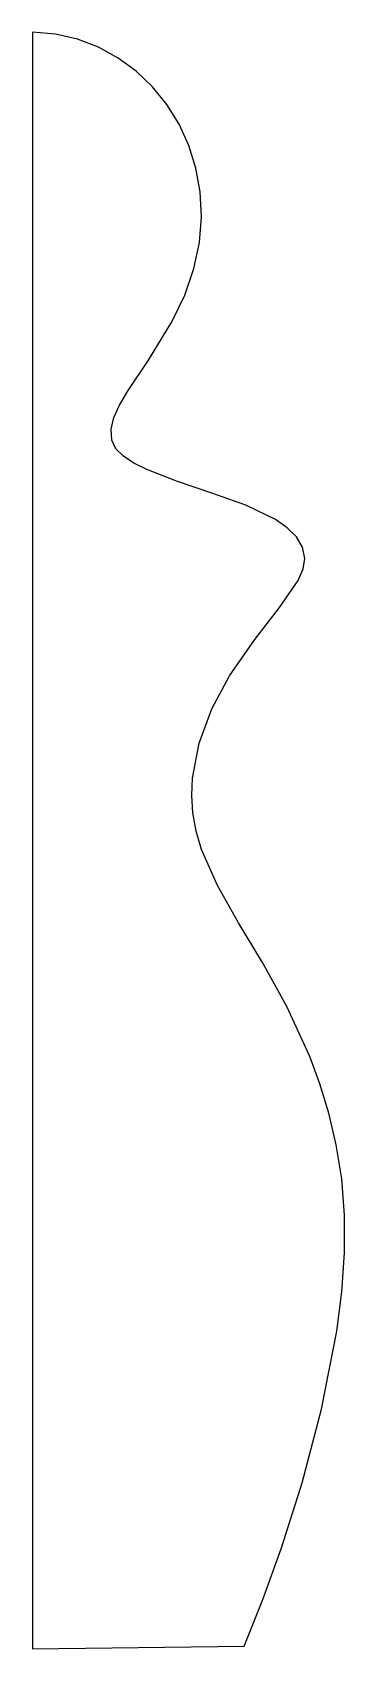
# Model space of a CAD drawing. Extents: x 0 to 27, y 0 to 140.
import ezdxf

# ---------------------------------------------------------------- set-up
doc = ezdxf.new("R2010")
doc.units = 0

msp = doc.modelspace()

# ---------------------------------------------------------------- linework, layer by layer
at = {"layer": 'Camada 1'}
for p, q in [((1.991335, 139.703077), (0, 139.864)), ((0, 139.864), (0, 0)), ((3.903644, 139.266336), (1.991335, 139.703077)), ((5.718486, 138.572754), (3.903644, 139.266336)), ((7.41742, 137.641309), (5.718486, 138.572754)), ((8.982003, 136.490981), (7.41742, 137.641309)), ((10.393794, 135.140747), (8.982003, 136.490981)), ((11.634352, 133.609586), (10.393794, 135.140747)), ((12.685234, 131.916475), (11.634352, 133.609586)), ((13.527999, 130.080393), (12.685234, 131.916475)), ((14.144205, 128.120318), (13.527999, 130.080393)), ((14.51541, 126.055229), (14.144205, 128.120318)), ((14.623173, 123.904103), (14.51541, 126.055229)), ((14.449053, 121.685919), (14.623173, 123.904103)), ((13.974606, 119.419655), (14.449053, 121.685919)), ((13.181393, 117.124289), (13.974606, 119.419655)), ((12.05097, 114.8188), (13.181393, 117.124289)), ((10.037132, 111.489437), (12.05097, 114.8188)), ((8.22994, 108.780146), (10.037132, 111.489437)), ((7.531433, 107.606358), (8.22994, 108.780146)), ((6.799789, 105.517153), (7.037703, 106.525583)), ((7.037703, 106.525583), (7.531433, 107.606358)), ((6.86873, 104.5604), (6.799789, 105.517153)), ((7.225701, 103.833277), (6.86873, 104.5604)), ((7.876547, 103.176054), (7.225701, 103.833277)), ((8.777909, 102.57624), (7.876547, 103.176054)), ((9.88643, 102.021346), (8.777909, 102.57624)), ((12.551518, 100.996347), (9.88643, 102.021346)), ((15.524947, 100.00113), (12.551518, 100.996347)), ((18.459856, 98.935765), (15.524947, 100.00113)), ((21.009381, 97.700324), (18.459856, 98.935765)), ((22.03123, 96.987598), (21.009381, 97.700324)), ((22.82666, 96.194879), (22.03123, 96.987598)), ((23.352312, 95.309677), (22.82666, 96.194879)), ((23.56483, 94.3195), (23.352312, 95.309677)), ((23.422626, 93.435505), (23.56483, 94.3195)), ((21.371009, 90.082804), (22.970213, 92.431185)), ((22.970213, 92.431185), (23.422626, 93.435505)), ((19.239715, 87.316821), (21.371009, 90.082804)), ((17.04883, 84.1757), (19.239715, 87.316821)), ((15.516713, 81.326809), (17.04883, 84.1757)), ((14.421125, 78.358864), (15.516713, 81.326809)), ((13.843657, 75.334937), (14.421125, 78.358864)), ((13.774715, 73.82169), (13.843657, 75.334937)), ((13.8659, 72.3181), (13.774715, 73.82169)), ((14.152344, 70.726364), (13.8659, 72.3181)), ((14.619861, 69.159658), (14.152344, 70.726364)), ((16.002163, 66.035632), (14.619861, 69.159658)), ((17.82091, 62.814623), (16.002163, 66.035632)), ((19.884206, 59.365232), (17.82091, 62.814623)), ((22.000154, 55.55606), (19.884206, 59.365232)), ((23.976859, 51.255707), (22.000154, 55.55606)), ((24.853027, 48.880275), (23.976859, 51.255707)), ((25.622423, 46.332773), (24.853027, 48.880275)), ((26.261059, 43.596776), (25.622423, 46.332773)), ((26.74495, 40.65586), (26.261059, 43.596776)), ((27.000375, 37.522077), (26.74495, 40.65586)), ((26.992362, 34.249756), (27.000375, 37.522077)), ((26.754986, 30.885912), (26.992362, 34.249756)), ((26.322324, 27.477555), (26.754986, 30.885912)), ((25.007445, 20.71536), (26.322324, 27.477555)), ((23.320331, 14.339272), (25.007445, 20.71536)), ((21.533592, 8.725396), (23.320331, 14.339272)), ((19.919835, 4.249833), (21.533592, 8.725396)), ((18.3017, 0.21806), (19.919835, 4.249833)), ((0, 0), (18.3017, 0.21806))]:
    msp.add_line(p, q, dxfattribs=at)

doc.saveas('drawing.dxf')
